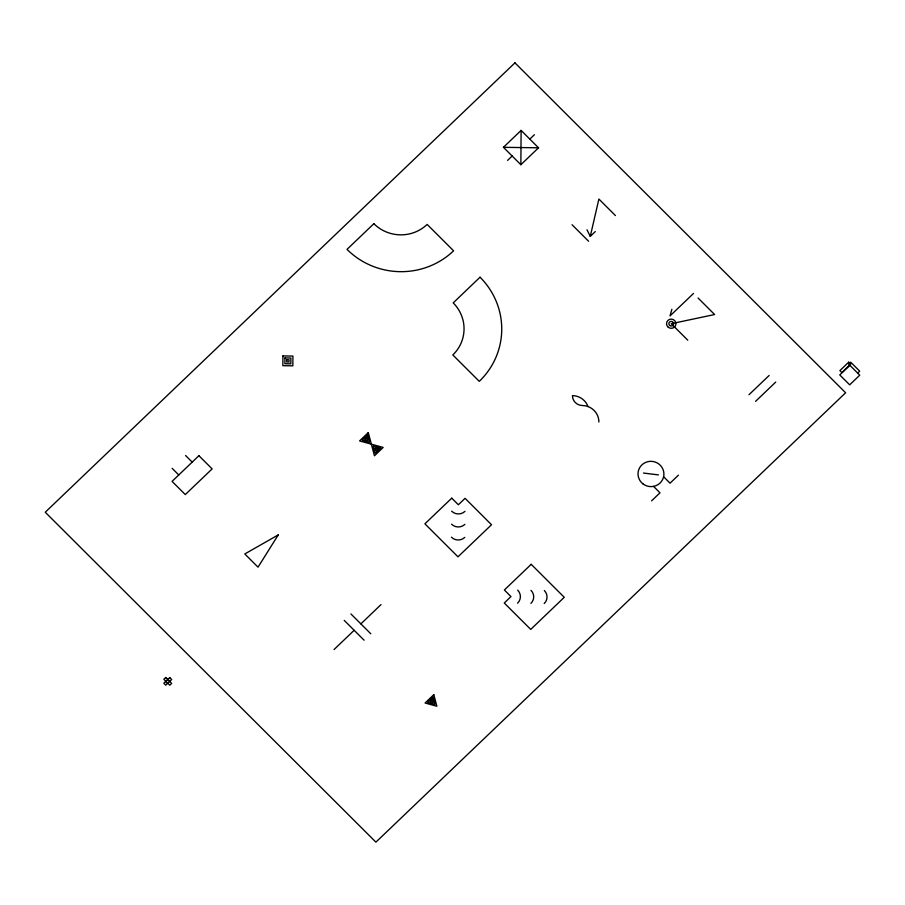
<?xml version="1.0" encoding="UTF-8"?>
<svg xmlns="http://www.w3.org/2000/svg" width="905" height="905" viewBox="0 0 905 905"><rect width="100%" height="100%" fill="white"/><g stroke="black" fill="none" stroke-linecap="round" stroke-linejoin="round"><path stroke-width="1.36" d="M520.861 164.71L521.11 130.411L503.44 147.323L520.861 164.71L538.532 147.798L521.11 130.411M586.994 229.813L590.275 236.375L598.884 199.055L615.423 215.548M671.883 309.306L670.017 315.924L693.501 293.458M507.569 160.4L512.151 156.011M529.821 139.11L534.414 134.721M590.275 236.375L595.309 231.556M334.036 649.552L354.16 630.287M360.88 623.873L381.005 604.608M748.989 394.727L769.126 375.473M651.6 500.838L659.983 492.806L653.557 486.392M678.445 475.159L670.051 483.18L663.625 476.765M755.607 401.334L775.732 382.068M849.829 365.292L839.761 374.93L849.682 384.829L859.75 375.19L848.709 364.127L850.723 362.204L859.705 371.174L857.691 373.098M503.44 147.323L538.532 147.798M643.478 473.055L658.455 474.887M698.083 298.028L714.611 314.533L671.239 323.707L687.777 340.201M572.051 224.734L588.578 241.228M350.959 613.975L370.79 633.772M185.582 455.52L192.188 462.116M344.239 620.389L364.082 640.186M172.165 468.36L178.771 474.955M167.844 679.372L169.789 681.318M165.706 681.408L167.651 683.354M464.978 511.348A9.423 9.197 7.8 0 1 451.652 511.167M464.876 524.368A9.423 9.197 7.8 0 1 451.561 524.187M464.785 537.389A9.423 9.197 7.8 0 1 451.459 537.208M544.335 590.535A9.423 9.197 7.8 0 1 544.233 603.544M531.009 590.354A9.423 9.197 7.8 0 1 530.918 603.364M517.694 590.173A9.423 9.197 7.8 0 1 517.592 603.194M588.012 406.56A16.663 16.267 7.8 0 0 572.435 395.621A10 9.763 7.8 0 0 582.356 405.519A16.663 16.267 7.8 0 1 598.884 422.013M282.926 355.925L282.858 365.688L292.847 365.824L292.915 356.061L282.926 355.925M284.939 357.939L284.894 363.742L290.833 363.821L290.878 358.018L284.939 357.939M286.749 359.738L286.727 361.989L289.023 362.011L289.046 359.771L286.749 359.738M278.265 534.878L258.038 567.164L244.803 553.962L278.265 534.878M514.956 62.852L45.25 512.23L375.903 842.148L845.609 392.77L514.956 62.852M373.856 223.705L347.011 249.384A75.398 73.61 7.8 0 0 453.597 250.809L427.149 224.417A37.705 36.811 7.8 0 1 373.856 223.705M198.908 455.701L172.063 481.381L185.287 494.571L212.132 468.903L198.908 455.701M480.046 277.202L453.213 302.881A37.705 36.811 7.8 0 1 452.817 354.952L479.277 381.344A75.398 73.61 7.8 0 0 480.046 277.202M368.29 432.59L359.579 440.927L383.177 447.432L374.455 455.781L368.29 432.59M367.566 435.147L362.215 440.271L369.466 442.274L367.566 435.147M366.864 437.635L364.772 439.638L367.611 440.43L366.864 437.635M377.985 448.722L375.88 450.735L375.145 447.941L377.985 448.722M380.541 448.088L375.179 453.213L373.29 446.086L380.541 448.088M165.739 677.506L163.85 679.316L169.767 685.221L171.656 683.411L165.739 677.506M169.733 677.562L163.816 683.218L165.762 685.164L171.679 679.508L169.733 677.562M451.753 498.157L424.909 523.825L457.975 556.824L491.528 524.73L465.08 498.327L458.36 504.752L451.753 498.157M531.201 564.313L504.368 589.992L510.974 596.587L504.266 603.013L530.726 629.405L564.268 597.311L531.201 564.313M433.8 694.667L425.079 703.004L436.877 706.262L433.8 694.667M433.076 697.223L427.714 702.359L434.966 704.35L433.076 697.223M432.364 699.712L430.271 701.726L433.11 702.506L432.364 699.712M848.72 362.181L839.908 370.609L841.899 372.589L850.7 364.161L848.72 362.181M642.889 483.813A12.964 12.647 7.8 0 0 663.772 475.951A12.964 12.647 7.8 0 0 646.238 462.161A12.964 12.647 7.8 0 0 642.889 483.813M669.768 325.495A2.353 2.296 7.8 0 0 673.569 324.069A2.353 2.296 7.8 0 0 670.379 321.558A2.353 2.296 7.8 0 0 669.768 325.495M668.297 327.293A4.717 4.604 7.8 0 0 675.899 324.431A4.717 4.604 7.8 0 0 669.519 319.42A4.717 4.604 7.8 0 0 668.297 327.293"/></g></svg>
